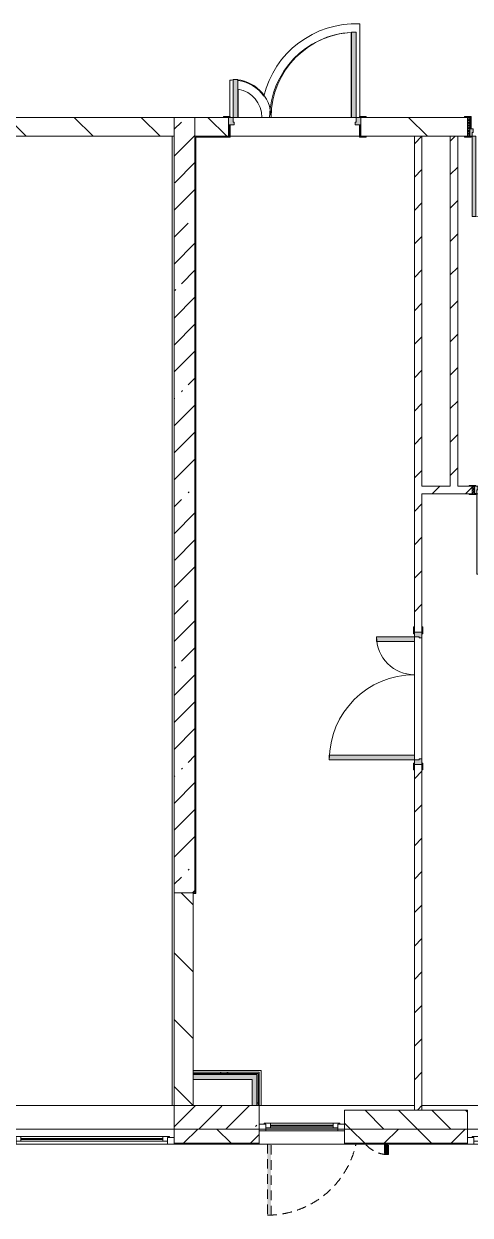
# Model space of a CAD drawing. Header units: millimetres. Extents: x 35092 to 251863, y -8553 to 29549.
# Drawn here: x 230393 to 235113, y -1010 to 11589 of the extents above; entities that cross this region are included whole.
import ezdxf

# ---------------------------------------------------------------- set-up
doc = ezdxf.new("R2010")
doc.units = ezdxf.units.MM
doc.linetypes.add('200_ШТРИХ__ш1_п0_6_', pattern=[160, 100, -60])
for name, color, linetype, lineweight in [('A-DETL-MBND-1', 7, '200_ШТРИХ__ш1_п0_6_', 9), ('A-GLAZ-2', 7, 'Continuous', 5), ('A-WALL', 7, 'Continuous', 9), ('A-WALL-2', 7, 'Continuous', 5), ('I-WALL-3', 7, 'Continuous', 5), ('S-COLS-1', 7, 'Continuous', 5)]:
    doc.layers.add(name, color=color, linetype=linetype, lineweight=lineweight)
for name, color, linetype, lineweight, true_color in [('A-DOOR-2', 7, 'Continuous', 5, 0xaaaaaa), ('A-DOOR-3', 7, 'Continuous', 5, 0xe2e2e2), ('A-DOOR-FRAM-3', 7, 'Continuous', 5, 0xe2e2e2), ('A-DOOR-FRAM-4', 7, 'Continuous', 5, 0xaaaaaa), ('A-FLOR-1', 7, 'Continuous', 5, 0xaaaaaa), ('I-WALL-2', 7, 'Continuous', 9, 0xe7e7e7)]:
    doc.layers.add(name, color=color, linetype=linetype, lineweight=lineweight, true_color=true_color)
pattern_1 = [(135, (124853, 0), (-353.5534, -353.5534), [])]
pattern_2 = [(45, (124852.98, 0), (-176.7767, 176.7767), [])]
pattern_3 = [(45, (124853, 0), (-285.1231, 285.1231), []), (45, (125138.1, 0), (-285.1231, 285.1231), [504.031, -100.806, 16.764, -84.042])]
pattern_4 = [(45, (124853, 0), (-530.33, 530.33), []), (135, (124853, 0), (-530.33, -530.33), [])]

# ---------------------------------------------------------------- blocks, each defined once
blk = doc.blocks.new('120_Окно_СКБ_1Ст - 120_Окно_СКБ_1Ст 900х2500_h_ с форточкой-22876038-2_2_2_птичка')
at = {"layer": 'A-GLAZ-2'}
for p, q in [((-450, -127), (-450, -57)), ((-450, -57), (-380, -57)), ((450, -57), (-450, -57)), ((-380, -57), (-380, -127)), ((380, -87), (-380, -87)), ((-380, -87), (-380, -127)), ((-330, -137), (-330, -87)), ((-330, -107), (330, -107)), ((330, -117), (-330, -117)), ((330, -137), (330, -87)), ((380, -127), (380, -57)), ((380, -57), (450, -57)), ((380, -127), (380, -87)), ((450, -57), (450, -127)), ((-380, -127), (-450, -127)), ((-450, -127), (-400, -127)), ((-380, -127), (-400, -127)), ((-400, -127), (-400, -137)), ((-400, -137), (400, -137)), ((400, -137), (-400, -137)), ((450, -127), (380, -127)), ((400, -127), (380, -127)), ((400, -127), (450, -127)), ((400, -137), (400, -127))]:
    blk.add_line(p, q, dxfattribs=at)
blk = doc.blocks.new('110_Дверь_СКБ_2Ст - Д-2а_л_ Из коридора на лестницу-32216062-2_2_2_птичка')
at = {"layer": 'A-DOOR-3'}
for points in [[(662, 100), (662, 1000), (612, 1000), (612, 100)], [(-588, 100), (-588, 500), (-638, 500), (-638, 100)], [(712, -100), (712, 20), (698, 20), (698, -100)]]:
    blk.add_hatch(color=256, dxfattribs=at).paths.add_polyline_path(points)
h = blk.add_hatch(color=256, dxfattribs=at)
h.paths.add_polyline_path([(662, 20), (712, 20), (712, 100), (662, 100), (662, 50), (652, 50), (652, 20)])
h.paths.add_polyline_path([(-638, 20), (-628, 20), (-628, 50), (-638, 50), (-638, 100), (-688, 97), (-688, 20)])
at = {"layer": 'A-DOOR-FRAM-3'}
for points in [[(-675, 100), (-672, 100), (-675, 108), (-742, 108), (-742, 100), (-688, 100)], [(-688, -100), (-672, -100), (-672, 20), (-688, 20)], [(712, 100), (768, 100), (768, 108), (698, 105), (700, 100)], [(-712, -108), (-672, -108), (-672, -100), (-742, -100), (-742, -108)], [(768, -108), (768, -100), (698, -100), (698, -108), (736, -108)]]:
    blk.add_hatch(color=256, dxfattribs=at).paths.add_polyline_path(points)
at = {"layer": 'A-DOOR-2'}
for p, q in [((662, 1000), (612, 1000)), ((612, 1000), (612, 100)), ((662, 100), (662, 1000)), ((-638, 500), (-638, 100)), ((-588, 500), (-638, 500)), ((-588, 100), (-588, 500)), ((-638, 100), (-588, 100)), ((612, 100), (662, 100))]:
    blk.add_line(p, q, dxfattribs=at)
for centre, radius, start, end in [((662, 100), 900, 90, 180), ((-638, 100), 400, 360, 90)]:
    blk.add_arc(centre, radius, start, end, dxfattribs=at)
at = {"layer": 'A-DOOR-FRAM-4'}
for p, q in [((-672, 108), (-742, 108)), ((-742, 108), (-742, 100)), ((-742, 100), (-672, 100)), ((-638, 100), (-688, 100)), ((-688, 100), (-688, 20)), ((-688, 20), (-628, 20)), ((-672, 20), (-688, 20)), ((-688, 20), (-688, -100)), ((-672, 100), (-672, 108)), ((-672, -100), (-672, 20)), ((-638, 50), (-638, 100)), ((-628, 50), (-638, 50)), ((-628, 20), (-628, 50)), ((662, 50), (652, 50)), ((652, 50), (652, 20)), ((652, 20), (712, 20)), ((662, 100), (662, 50)), ((712, 100), (662, 100)), ((768, 108), (698, 108)), ((698, 108), (698, 100)), ((698, 100), (768, 100)), ((712, 20), (698, 20)), ((698, 20), (698, -100)), ((712, 20), (712, 100)), ((712, -100), (712, 20)), ((768, 100), (768, 108)), ((-672, -100), (-742, -100)), ((-742, -100), (-742, -108)), ((-742, -108), (-672, -108)), ((-688, -100), (-672, -100)), ((-672, -108), (-672, -100)), ((698, -100), (712, -100)), ((768, -100), (698, -100)), ((698, -100), (698, -108)), ((698, -108), (768, -108)), ((768, -108), (768, -100))]:
    blk.add_line(p, q, dxfattribs=at)
blk = doc.blocks.new('110_Дверь_СКБ_1Ст_Внутренняя1 - Д-8 950x2100h_охрана-V297-2_2_2_птичка')
at = {"layer": 'A-DOOR-2'}
h = blk.add_hatch(dxfattribs=at)
h.set_pattern_fill('FP_102', color=256, style=0, pattern_type=2)
h.set_pattern_definition([(135, (1826.41, 164.685), (-14.14214, -14.14214), []), (225, (1826.41, 164.685), (14.14214, -14.14214), [])])
h.paths.add_polyline_path([(462.5, 100), (462.5, -100), (487.5, -100), (487.5, 100)])
at = {"layer": 'A-DOOR-3'}
h = blk.add_hatch(color=256, dxfattribs=at)
h.paths.add_polyline_path([(-437.5, 100), (-437.5, 20), (-402.5, 20), (-402.5, 60), (-412.5, 60), (-412.5, 100), (-422.5, 100)])
h.paths.add_polyline_path([(462.5, 100), (437.5, 100), (437.5, 60), (427.5, 60), (427.5, 20), (462.5, 20)])
at = {"layer": 'A-DOOR-FRAM-3'}
for points in [[(437.5, 950), (397.5, 950), (397.5, 100), (437.5, 100), (437.5, 320)], [(-442.5, 108), (-492.5, 108), (-492.5, 100), (-422.5, 100), (-422.5, 108), (-437.5, 108)], [(-422.5, 20), (-437.5, 20), (-437.5, -100), (-422.5, -100)], [(462.5, 108), (447.5, 108), (447.5, 100), (517.5, 100), (517.5, 108), (467.5, 108)], [(462.5, 20), (447.5, 20), (447.5, -100), (462.5, -100)], [(-492.5, -100), (-492.5, -108), (-422.5, -108), (-422.5, -100), (-462.5, -100)], [(487.5, -100), (447.5, -100), (447.5, -108), (517.5, -108), (517.5, -100)]]:
    blk.add_hatch(color=256, dxfattribs=at).paths.add_polyline_path(points)
at = {"layer": 'A-DOOR-FRAM-4'}
h = blk.add_hatch(dxfattribs=at)
h.set_pattern_fill('FP_103', color=256, style=0, pattern_type=2)
h.set_pattern_definition([(45, (-296.384, 164.685), (-14.1421, 14.1421), []), (135, (-296.384, 164.685), (-14.1421, -14.1421), [])])
h.paths.add_polyline_path([(-462.5, 100), (-459.8, -100), (-437.5, -100), (-437.5, 100)])
at = {"layer": 'A-DOOR-2'}
for p, q in [((437.5, 950), (397.5, 950)), ((397.5, 950), (397.5, 100)), ((437.5, 100), (437.5, 950)), ((397.5, 100), (437.5, 100))]:
    blk.add_line(p, q, dxfattribs=at)
blk.add_arc((437.5, 100), 850, 90, 180, dxfattribs=at)
at = {"layer": 'A-DOOR-FRAM-4'}
for p, q in [((-422.5, 108), (-492.5, 108)), ((-492.5, 108), (-492.5, 100)), ((-492.5, 100), (-422.5, 100)), ((-437.5, 100), (-462.5, 100)), ((-462.5, 100), (-462.5, -100)), ((-412.5, 100), (-437.5, 100)), ((-437.5, 100), (-437.5, 20)), ((-437.5, -100), (-437.5, 100)), ((-422.5, 100), (-437.5, 100)), ((-437.5, 100), (-437.5, 99)), ((-437.5, 99), (-422.5, 99)), ((-437.5, 20), (-402.5, 20)), ((-422.5, 20), (-437.5, 20)), ((-437.5, 20), (-437.5, -100)), ((-422.5, 100), (-422.5, 108)), ((-422.5, 99), (-422.5, 100)), ((-422.5, -100), (-422.5, 20)), ((-412.5, 60), (-412.5, 100)), ((-402.5, 60), (-412.5, 60)), ((-402.5, 20), (-402.5, 60)), ((437.5, 60), (427.5, 60)), ((427.5, 60), (427.5, 20)), ((427.5, 20), (462.5, 20)), ((437.5, 100), (437.5, 60)), ((462.5, 100), (437.5, 100)), ((517.5, 108), (447.5, 108)), ((447.5, 108), (447.5, 100)), ((462.5, 100), (447.5, 100)), ((447.5, 100), (447.5, 99)), ((447.5, 100), (517.5, 100)), ((447.5, 99), (462.5, 99)), ((462.5, 20), (447.5, 20)), ((447.5, 20), (447.5, -100)), ((462.5, 20), (462.5, 100)), ((487.5, 100), (462.5, 100)), ((462.5, 100), (462.5, -100)), ((462.5, 99), (462.5, 100)), ((462.5, -100), (462.5, 20)), ((487.5, -100), (487.5, 100)), ((517.5, 100), (517.5, 108)), ((-422.5, -100), (-492.5, -100)), ((-492.5, -100), (-492.5, -108)), ((-492.5, -108), (-422.5, -108)), ((-462.5, -100), (-437.5, -100)), ((-437.5, -100), (-422.5, -100)), ((-422.5, -108), (-422.5, -100)), ((447.5, -100), (462.5, -100)), ((517.5, -100), (447.5, -100)), ((447.5, -100), (447.5, -108)), ((447.5, -108), (517.5, -108)), ((462.5, -100), (487.5, -100)), ((517.5, -108), (517.5, -100))]:
    blk.add_line(p, q, dxfattribs=at)
blk = doc.blocks.new('110_Дверь_СКБ_1Ст_Внутренняя1 - Д-8 950x2100h_охрана-V298-2_2_2_птичка')
at = {"layer": 'A-DOOR-2'}
h = blk.add_hatch(dxfattribs=at)
h.set_pattern_fill('FP_122', color=256, style=0, pattern_type=2)
h.set_pattern_definition([(135, (1826.41, 104.685), (-14.14214, -14.14214), []), (225, (1826.41, 104.685), (14.14214, -14.14214), [])])
h.paths.add_polyline_path([(462, 40), (462, -40), (487, -40), (487, 40)])
at = {"layer": 'A-DOOR-3'}
h = blk.add_hatch(color=256, dxfattribs=at)
h.paths.add_polyline_path([(462, 40), (437, 40), (437, 0), (427, 0), (427, -40), (462, -40)])
h.paths.add_polyline_path([(-438, 40), (-438, -40), (-403, -40), (-403, 0), (-413, 0), (-413, 40), (-423, 40)])
at = {"layer": 'A-DOOR-FRAM-3'}
for points in [[(437, 890), (397, 890), (397, 40), (437, 40)], [(-438, 48), (-493, 48), (-493, 40), (-423, 45), (-423, 48)], [(487, 48), (447, 48), (447, 40), (517, 40), (517, 48)], [(-463, -40), (-493, -40), (-493, -48), (-423, -48), (-423, -40), (-438, -40)], [(487, -40), (447, -40), (447, -48), (517, -48), (517, -40)]]:
    blk.add_hatch(color=256, dxfattribs=at).paths.add_polyline_path(points)
at = {"layer": 'A-DOOR-FRAM-4'}
h = blk.add_hatch(dxfattribs=at)
h.set_pattern_fill('FP_123', color=256, style=0, pattern_type=2)
h.set_pattern_definition([(45, (-296.384, 104.685), (-14.1421, 14.1421), []), (135, (-296.384, 104.685), (-14.1421, -14.1421), [])])
h.paths.add_polyline_path([(-463, 40), (-463, -40), (-438, -40), (-438, 40)])
at = {"layer": 'A-DOOR-2'}
for p, q in [((437, 890), (397, 890)), ((397, 890), (397, 40)), ((437, 40), (437, 890)), ((397, 40), (437, 40))]:
    blk.add_line(p, q, dxfattribs=at)
blk.add_arc((437, 40), 850, 90, 180, dxfattribs=at)
at = {"layer": 'A-DOOR-FRAM-4'}
for p, q in [((-423, 48), (-493, 48)), ((-493, 48), (-493, 40)), ((-493, 40), (-423, 40)), ((-438, 40), (-463, 40)), ((-463, 40), (-463, -40)), ((-413, 40), (-438, 40)), ((-438, 40), (-438, -40)), ((-438, -40), (-438, 40)), ((-423, 40), (-438, 40)), ((-438, 40), (-438, 39)), ((-438, 39), (-423, 39)), ((-423, 40), (-423, 48)), ((-423, 39), (-423, 40)), ((-413, 0), (-413, 40)), ((-403, 0), (-413, 0)), ((-403, -40), (-403, 0)), ((437, 0), (427, 0)), ((427, 0), (427, -40)), ((437, 40), (437, 0)), ((462, 40), (437, 40)), ((517, 48), (447, 48)), ((447, 48), (447, 40)), ((462, 40), (447, 40)), ((447, 40), (447, 39)), ((447, 40), (517, 40)), ((447, 39), (462, 39)), ((462, -40), (462, 40)), ((487, 40), (462, 40)), ((462, 40), (462, -40)), ((462, 39), (462, 40)), ((487, -40), (487, 40)), ((517, 40), (517, 48)), ((-423, -40), (-493, -40)), ((-493, -40), (-493, -48)), ((-493, -48), (-423, -48)), ((-463, -40), (-438, -40)), ((-423, -39), (-438, -39)), ((-438, -39), (-438, -40)), ((-438, -40), (-403, -40)), ((-438, -40), (-423, -40)), ((-423, -40), (-423, -39)), ((-423, -48), (-423, -40)), ((427, -40), (462, -40)), ((462, -39), (447, -39)), ((447, -39), (447, -40)), ((447, -40), (462, -40)), ((517, -40), (447, -40)), ((447, -40), (447, -48)), ((447, -48), (517, -48)), ((462, -40), (462, -39)), ((462, -40), (487, -40)), ((517, -48), (517, -40))]:
    blk.add_line(p, q, dxfattribs=at)
blk = doc.blocks.new('110_Дверь_СКБ_2Ст_Наружная - ДН-5_л__ Двухстворчатая 1350 х3800 _h_ в свету с верхним остеклением-21877029-2_2_2_птичка')
at = {"layer": 'A-DETL-MBND-1'}
for points in [[(619, 1010), (619, 258), (659, 258), (659, 1010)], [(-621, 370), (-621, 258), (-581, 258), (-581, 370)]]:
    blk.add_hatch(color=256, dxfattribs=at).paths.add_polyline_path(points)
for p, q in [((659, 1010), (619, 1010)), ((619, 1010), (619, 258)), ((659, 258), (659, 1010)), ((-621, 370), (-621, 258)), ((-581, 370), (-621, 370)), ((-581, 258), (-581, 370))]:
    blk.add_line(p, q, dxfattribs=at)
for centre, radius, start, end in [((659, 50), 960, 90, 167.443), ((-621, 50), 320, 42.2942, 90)]:
    blk.add_arc(centre, radius, start, end, dxfattribs=at)
blk = doc.blocks.new('120_Окно_СКБ_2Ст_Фрамуга сверху - 120_Окно_СКБ_2Ст_2300х2500_h_ ДОО-22877051-2_2_2_птичка')
at = {"layer": 'A-GLAZ-2'}
for p, q in [((-1150, 13), (-1150, 83)), ((-1150, 83), (-1080, 83)), ((1150, 83), (-1150, 83)), ((-1080, 13), (-1150, 13)), ((-1150, 13), (-1100, 13)), ((-1080, 13), (-1100, 13)), ((-1100, 13), (-1100, 3)), ((-1100, 3), (540, 3)), ((540, 3), (-1100, 3)), ((-1080, 83), (-1080, 13)), ((-1080, 83), (1080, 83)), ((520, 53), (-1080, 53)), ((-1080, 53), (-1080, 13)), ((-1030, 3), (-1030, 53)), ((-1030, 33), (470, 33)), ((470, 23), (-1030, 23)), ((470, 3), (470, 53)), ((520, 13), (520, 83)), ((520, 83), (590, 83)), ((520, 13), (520, 53)), ((590, 13), (520, 13)), ((540, 13), (520, 13)), ((540, 13), (570, 13)), ((540, 13), (570, 13)), ((540, 3), (540, 13)), ((590, 13), (570, 13)), ((570, 13), (570, 3)), ((570, 3), (1100, 3)), ((1100, 3), (570, 3)), ((590, 83), (590, 13)), ((1080, 53), (590, 53)), ((590, 53), (590, 13)), ((640, 3), (640, 53)), ((640, 33), (1030, 33)), ((1030, 23), (640, 23)), ((1030, 3), (1030, 53)), ((1080, 13), (1080, 83)), ((1080, 83), (1150, 83)), ((1080, 13), (1080, 53)), ((1150, 13), (1080, 13)), ((1100, 13), (1080, 13)), ((1100, 13), (1150, 13)), ((1100, 3), (1100, 13)), ((1150, 83), (1150, 13))]:
    blk.add_line(p, q, dxfattribs=at)
blk = doc.blocks.new('110_Дверь_СКБ_2Ст - Д-5_п_ Из игровой в коридор-32351726-2_2_2_птичка')
at = {"layer": 'A-DOOR-3'}
h = blk.add_hatch(color=256, dxfattribs=at)
h.paths.add_polyline_path([(712, -40), (712, 40), (652, 40), (652, 10), (662, 10), (662, -40)])
h.paths.add_polyline_path([(-628, 20), (-628, 40), (-688, 39), (-688, -40), (-638, -40), (-638, 10), (-628, 10)])
for points in [[(-588, -45), (-588, -40), (-638, -43), (-638, -440), (-588, -440), (-588, -263)], [(662, -114), (662, -40), (612, -40), (612, -940), (662, -940), (662, -263)]]:
    blk.add_hatch(color=256, dxfattribs=at).paths.add_polyline_path(points)
at = {"layer": 'A-DOOR-FRAM-3'}
for points in [[(-672, 40), (-672, 48), (-743, 48), (-743, 40), (-688, 40)], [(768, 40), (768, 48), (698, 48), (698, 40), (737, 40)], [(-672, -41), (-672, -40), (-743, -40), (-743, -48), (-672, -48)], [(768, -40), (698, -40), (698, -48), (768, -48)]]:
    blk.add_hatch(color=256, dxfattribs=at).paths.add_polyline_path(points)
at = {"layer": 'A-DOOR-2'}
for p, q in [((-638, -40), (-588, -40)), ((-638, -440), (-638, -40)), ((-588, -40), (-588, -440)), ((612, -40), (662, -40)), ((612, -940), (612, -40)), ((662, -40), (662, -940)), ((-588, -440), (-638, -440)), ((662, -940), (612, -940))]:
    blk.add_line(p, q, dxfattribs=at)
for centre, radius, start, end in [((-638, -40), 400, 270, 0), ((662, -40), 900, 180, 270)]:
    blk.add_arc(centre, radius, start, end, dxfattribs=at)
at = {"layer": 'A-DOOR-FRAM-4'}
for p, q in [((-743, 48), (-672, 48)), ((-743, 40), (-743, 48)), ((-672, 40), (-743, 40)), ((-688, 40), (-628, 40)), ((-688, -40), (-688, 40)), ((-688, 40), (-672, 40)), ((-688, 39), (-688, 40)), ((-672, 39), (-688, 39)), ((-672, 48), (-672, 40)), ((-672, 40), (-672, 39)), ((-638, 10), (-638, -40)), ((-628, 10), (-638, 10)), ((-628, 40), (-628, 10)), ((652, 40), (712, 40)), ((652, 10), (652, 40)), ((662, 10), (652, 10)), ((662, -40), (662, 10)), ((698, 40), (698, 48)), ((698, 48), (768, 48)), ((698, 39), (698, 40)), ((698, 40), (712, 40)), ((768, 40), (698, 40)), ((712, 39), (698, 39)), ((712, 40), (712, -40)), ((712, 40), (712, 39)), ((768, 48), (768, 40)), ((-743, -40), (-672, -40)), ((-743, -48), (-743, -40)), ((-672, -48), (-743, -48)), ((-638, -40), (-688, -40)), ((-672, -40), (-672, -48)), ((712, -40), (662, -40)), ((698, -48), (698, -40)), ((698, -40), (768, -40)), ((768, -48), (698, -48)), ((768, -40), (768, -48))]:
    blk.add_line(p, q, dxfattribs=at)

msp = doc.modelspace()

# ---------------------------------------------------------------- hatches: boundary and pattern name
at = {"layer": 'A-WALL-2'}
h = msp.add_hatch(dxfattribs=at)
h.set_pattern_fill('FP_98', color=256, style=0, pattern_type=2)
h.set_pattern_definition([(135, (124852.98, 0), (-176.7767, -176.7767), [])])
h.paths.add_polyline_path([(227483, -100), (227733, -100), (227733, 100), (227483, 100), (227483, -31.7)])
h.paths.add_polyline_path([(222404.3, -100), (223883, -100), (223883, 100), (220533, 100), (220533, -100), (221946.8, -100)])
h.paths.add_polyline_path([(225683, -100), (226583, -100), (226583, 100), (225683, 100), (225683, 57.3)])
h.paths.add_polyline_path([(247683, -100), (247683, 100), (246883, 97.5), (246883, -100), (247111, -100)])
h.paths.add_polyline_path([(244143, -100), (244183, -100), (244183, 100), (243683, 100), (243683, -100), (243908.2, -100)])
h.paths.add_polyline_path([(228633, -100), (229683, -100), (229683, 100), (228633, 100), (228633, -8.4)])
h.paths.add_polyline_path([(216883, -100), (217583, -100), (217583, 100), (216783, 100), (216783, -100), (216816.2, -100)])
h.paths.add_polyline_path([(239790.5, -100), (240483, -100), (240483, 100), (239433, 100), (239433, -100)])
h.paths.add_polyline_path([(219383, -100), (219633, -100), (219633, 100), (219383, 100)])
h.paths.add_polyline_path([(233783, -100), (235083, -100), (235083, 100), (233783, 100)])
h.paths.add_polyline_path([(238533, -100), (238533, 100), (238283, 100), (238283, -100)])
h = msp.add_hatch(dxfattribs=at)
h.set_pattern_fill('FP_91', color=256, style=0, pattern_type=2)
h.set_pattern_definition([(45, (124853, 0), (-353.5534, 353.5534), []), (135, (124853, 0), (-353.5534, -353.5534), [])])
h.paths.add_polyline_path([(249930.1, -250), (249933, -250), (249933, -100), (248583, -100), (248583, -250), (249683, -250)])
h.paths.add_polyline_path([(245280.8, -250), (245983, -250), (245983, -100), (245083, -100), (245083, -250)])
h.paths.add_polyline_path([(246883, -250), (247683, -248), (247683, -100), (246883, -100), (246883, -244.5)])
h.paths.add_polyline_path([(234757.7, -250), (235083, -250), (235083, -100), (233783, -100), (233783, -250), (234300.1, -250)])
h.paths.add_polyline_path([(240483, -250), (240483, -100), (239433, -100), (239433, -250), (239790.5, -250)])
h.paths.add_polyline_path([(237383, -250), (238533, -250), (238533, -100), (237383, -100), (237383, -202.5)])
h.paths.add_polyline_path([(232883, -250), (232883, -100), (231983, -100), (231983, -250), (232470, -250)])
h.paths.add_polyline_path([(242783, -250), (244183, -250), (244183, -100), (242783, -100), (242783, -226.4)])
h.paths.add_polyline_path([(228633, -250), (229683, -250), (229683, -100), (228633, -100), (228633, -163.8)])
h.paths.add_polyline_path([(226979.6, -250), (227733, -250), (227733, -100), (225683, -100), (225683, -250), (226064.6, -250)])
h.paths.add_polyline_path([(224234.5, -250), (224783, -250), (224783, -100), (220533, -100), (220533, -250), (223319.4, -250)])
h.paths.add_polyline_path([(218744.1, -250), (219633, -250), (219633, -100), (218483, -100), (218483, -250)])
h.paths.add_polyline_path([(214063, -250), (215883, -250), (215883, -100), (214063, -100)])
h.paths.add_polyline_path([(216783, -250), (217583, -250), (217583, -100), (216783, -100), (216783, -111.4)])
at = {"layer": 'I-WALL-2'}
for points in [[(232183, 426), (232808, 426), (232808, 476), (232183, 476)], [(232858, 150), (232858, 476), (232808, 476), (232808, 150)]]:
    msp.add_hatch(color=256, dxfattribs=at).paths.add_polyline_path(points)
at = {"layer": 'I-WALL-3'}
h = msp.add_hatch(dxfattribs=at)
h.set_pattern_fill('FP_100', color=256, style=0, pattern_type=2)
h.set_pattern_definition(pattern_1)
h.paths.add_polyline_path([(231963, 10400), (231983, 10400), (231983, 10600), (229948, 10600), (229948, 10400), (230639.9, 10400)])
h.paths.add_polyline_path([(226463, 10400), (228498, 10400), (228498, 10600), (226463, 10600)])
h = msp.add_hatch(dxfattribs=at)
h.set_pattern_fill('FP_99', color=256, style=0, pattern_type=2)
h.set_pattern_definition(pattern_3)
h.paths.add_polyline_path([(232203, 2400), (232203, 10600), (231983, 10600), (231983, 2400)])
h = msp.add_hatch(dxfattribs=at)
h.set_pattern_fill('FP_100', color=256, style=0, pattern_type=2)
h.set_pattern_definition(pattern_1)
h.paths.add_polyline_path([(246063, 10400), (246063, 10600), (244183, 10600), (244183, 10400), (245280.8, 10400)])
h.paths.add_polyline_path([(232470, 10400), (232558, 10400), (232558, 10600), (232203, 10600), (232203, 10400)])
h.paths.add_polyline_path([(234903, 10400), (235083, 10400), (235083, 10600), (233958, 10600), (233958, 10400), (234757.7, 10400)])
h.paths.add_polyline_path([(236130.2, 10400), (236783, 10400), (236783, 10600), (236033, 10600), (236033, 10400), (236083, 10400)])
h = msp.add_hatch(dxfattribs=at)
h.set_pattern_fill('FP_101', color=256, style=0, pattern_type=2)
h.set_pattern_definition(pattern_2)
h.paths.add_polyline_path([(234603, 100), (234603, 3755), (234523, 3755), (234523, 100)])
h.paths.add_polyline_path([(234565.1, 5155), (234603, 5155), (234603, 10400), (234523, 10400), (234523, 5155)])
h = msp.add_hatch(dxfattribs=at)
h.set_pattern_fill('FP_101', color=256, style=0, pattern_type=2)
h.set_pattern_definition(pattern_2)
h.paths.add_polyline_path([(234903, 6700), (234983, 6700), (234983, 10400), (234903, 10400), (234903, 6827.6)])
h = msp.add_hatch(dxfattribs=at)
h.set_pattern_fill('FP_101', color=256, style=0, pattern_type=2)
h.set_pattern_definition(pattern_2)
h.paths.add_polyline_path([(235083, 6620), (235133, 6620), (235133, 6700), (234603, 6700), (234604.7, 6620), (234983, 6620)])
h.paths.add_polyline_path([(236783, 6620), (236783, 6700), (236083, 6700), (236083, 6620), (236781, 6620)])
h = msp.add_hatch(dxfattribs=at)
h.set_pattern_fill('FP_100', color=256, style=0, pattern_type=2)
h.set_pattern_definition(pattern_1)
h.paths.add_polyline_path([(231983, 150), (232183, 150), (232183, 2400), (231983, 2400), (231983, 521)])
h = msp.add_hatch(dxfattribs=at)
h.set_pattern_fill('FP_167', color=256, style=0, pattern_type=2)
h.set_pattern_definition(pattern_4)
h.paths.add_polyline_path([(232857.5, 488.5), (232870.5, 491.6), (232870.5, 501), (232183, 501), (232183, 488.5), (232808, 488.5)])
h = msp.add_hatch(dxfattribs=at)
h.set_pattern_fill('FP_167', color=256, style=0, pattern_type=2)
h.set_pattern_definition(pattern_4)
h.paths.add_polyline_path([(232183, 476), (232858, 476), (232857.5, 488.5), (232183, 488.5)])
h = msp.add_hatch(dxfattribs=at)
h.set_pattern_fill('FP_167', color=256, style=0, pattern_type=2)
h.set_pattern_definition(pattern_4)
h.paths.add_polyline_path([(232870.5, 150), (232870.5, 488.5), (232858, 488.5), (232858, 150)])
h = msp.add_hatch(dxfattribs=at)
h.set_pattern_fill('FP_167', color=256, style=0, pattern_type=2)
h.set_pattern_definition(pattern_4)
h.paths.add_polyline_path([(232883, 150), (232883, 501), (232870.5, 501), (232870.5, 150)])
at = {"layer": 'S-COLS-1'}
h = msp.add_hatch(dxfattribs=at)
h.set_pattern_fill('FP_99', color=256, style=0, pattern_type=2)
h.set_pattern_definition(pattern_3)
h.paths.add_polyline_path([(231983, -100), (232883, -100), (232883, 150), (231983, 148.6), (231983, 18.8)])

# ---------------------------------------------------------------- linework, layer by layer
at = {"layer": 'A-FLOR-1'}
for p, q in [((233855.1, 11497.8), (233855.1, 10600)), ((233945.1, 10608), (233945.1, 11588.1)), ((232571, 10993.6), (232571, 10608)), ((232661, 10600), (232661, 10899.7)), ((232661, 10600), (232992.6, 10600)), ((231963, 150), (231963, 10400)), ((232503, 10392), (232213, 10392)), ((232213, 10392), (232213, 2392)), ((232213, 2392), (232183, 2392)), ((232183, 521), (232903, 521)), ((232903, 521), (232903, 150))]:
    msp.add_line(p, q, dxfattribs=at)
for centre, radius, start, end in [((233902.5, 10589), 1000, 87.56236, 166.45029), ((233902.5, 10589), 910, 92.99005, 179.3074), ((232604.5, 10600), 395, 89.4985, 94.87345), ((232604.5, 10600), 395, 34.42231, 82.19504), ((232604.5, 10600), 305, 360, 79.33549)]:
    msp.add_arc(centre, radius, start, end, dxfattribs=at)
at = {"layer": 'A-WALL'}
for p, q in [((231983, 10400), (231983, 10600)), ((232203, 10600), (232203, 10400)), ((234603, 10400), (234523, 10400)), ((234983, 10400), (234903, 10400)), ((232183, 488.5), (232870.5, 488.5)), ((232183, 476), (232858, 476)), ((232858, 476), (232858, 150)), ((232870.5, 488.5), (232870.5, 150)), ((234523, 100), (234603, 100)), ((233783, -100), (235083, -100)), ((235083, -100), (233783, -100)), ((231983, -250), (232883, -250)), ((233783, -250), (235083, -250)), ((231983, -253), (232883, -253)), ((233783, -253), (235083, -253))]:
    msp.add_line(p, q, dxfattribs=at)
at = {"layer": 'A-WALL-2'}
for p, q in [((234523, 100), (233783, 100)), ((233783, 100), (233783, -258)), ((235083, 100), (234603, 100)), ((235083, -258), (235083, 100)), ((231983, -100), (231983, -258)), ((231983, -100), (232883, -100)), ((232883, -258), (232883, -100)), ((217583, -258), (231983, -258)), ((245083, -258), (231983, -258))]:
    msp.add_line(p, q, dxfattribs=at)
at = {"layer": 'I-WALL-3'}
for p, q in [((232503, 10600), (229978, 10600)), ((232992.6, 10600), (233855.1, 10600)), ((235053, 10600), (234013, 10600)), ((229978, 10400), (231983, 10400)), ((231983, 10400), (231983, 150)), ((232203, 10400), (232503, 10400)), ((232203, 2400), (232203, 10400)), ((233943, 10400), (232573, 10400)), ((234013, 10400), (234523, 10400)), ((234523, 10400), (234523, 5210)), ((234603, 10400), (234903, 10400)), ((234603, 6700), (234603, 10400)), ((234903, 10400), (234903, 6700)), ((234983, 10400), (235053, 10400)), ((234983, 6700), (234983, 10400)), ((234903, 6700), (234603, 6700)), ((235103, 6700), (234983, 6700)), ((234603, 6620), (235103, 6620)), ((234603, 5210), (234603, 6620)), ((234523, 3855), (234523, 5055)), ((234603, 5095), (234603, 3815)), ((234523, 3700), (234523, 100)), ((234603, 100), (234603, 3700)), ((232203, 2400), (231983, 2400)), ((232183, 150), (232183, 2400)), ((232883, 501), (232183, 501)), ((232183, 426), (232808, 426)), ((232808, 426), (232808, 150)), ((232883, 150), (232883, 501)), ((227483, 150), (231983, 150)), ((231983, 150), (232183, 150)), ((232808, 150), (232883, 150)), ((232883, 150), (234523, 150)), ((234603, 150), (237383, 150)), ((231983, -100), (229683, -100)), ((233783, -100), (232883, -100)), ((237383, -100), (235083, -100))]:
    msp.add_line(p, q, dxfattribs=at)
at = {"layer": 'S-COLS-1'}
for p, q in [((232883, 150), (231983, 150)), ((231983, 150), (231983, -100)), ((232883, -100), (232883, 150)), ((231983, -100), (232883, -100))]:
    msp.add_line(p, q, dxfattribs=at)

# ---------------------------------------------------------------- block references
at = {"layer": 'A-DETL-MBND-1', "rotation": 180}
msp.add_blockref('110_Дверь_СКБ_2Ст_Наружная - ДН-5_л__ Двухстворчатая 1350 х3800 _h_ в свету с верхним остеклением-21877029-2_2_2_птичка', (233627.5, 0), dxfattribs=at)
at = {"layer": 'A-DOOR-2'}
msp.add_blockref('110_Дверь_СКБ_2Ст - Д-2а_л_ Из коридора на лестницу-32216062-2_2_2_птичка', (233245.5, 10500), dxfattribs=at)
for name, p, rotation in [('110_Дверь_СКБ_1Ст_Внутренняя1 - Д-8 950x2100h_охрана-V297-2_2_2_птичка', (235570.5, 10500), 180), ('110_Дверь_СКБ_1Ст_Внутренняя1 - Д-8 950x2100h_охрана-V298-2_2_2_птичка', (235620.5, 6660), 180), ('110_Дверь_СКБ_2Ст - Д-5_п_ Из игровой в коридор-32351726-2_2_2_птичка', (234563, 4467.5), 269.9999999999999)]:
    msp.add_blockref(name, p, dxfattribs=dict(at, rotation=rotation))
at = {"layer": 'A-GLAZ-2', "rotation": 180}
for name, p in [('120_Окно_СКБ_1Ст - 120_Окно_СКБ_1Ст 900х2500_h_ с форточкой-22876038-2_2_2_птичка', (233333, -175)), ('120_Окно_СКБ_2Ст_Фрамуга сверху - 120_Окно_СКБ_2Ст_2300х2500_h_ ДОО-22877051-2_2_2_птичка', (230833, -175)), ('120_Окно_СКБ_2Ст_Фрамуга сверху - 120_Окно_СКБ_2Ст_2300х2500_h_ ДОО-22877051-2_2_2_птичка', (236233, -175))]:
    msp.add_blockref(name, p, dxfattribs=at)

doc.saveas('drawing.dxf')
